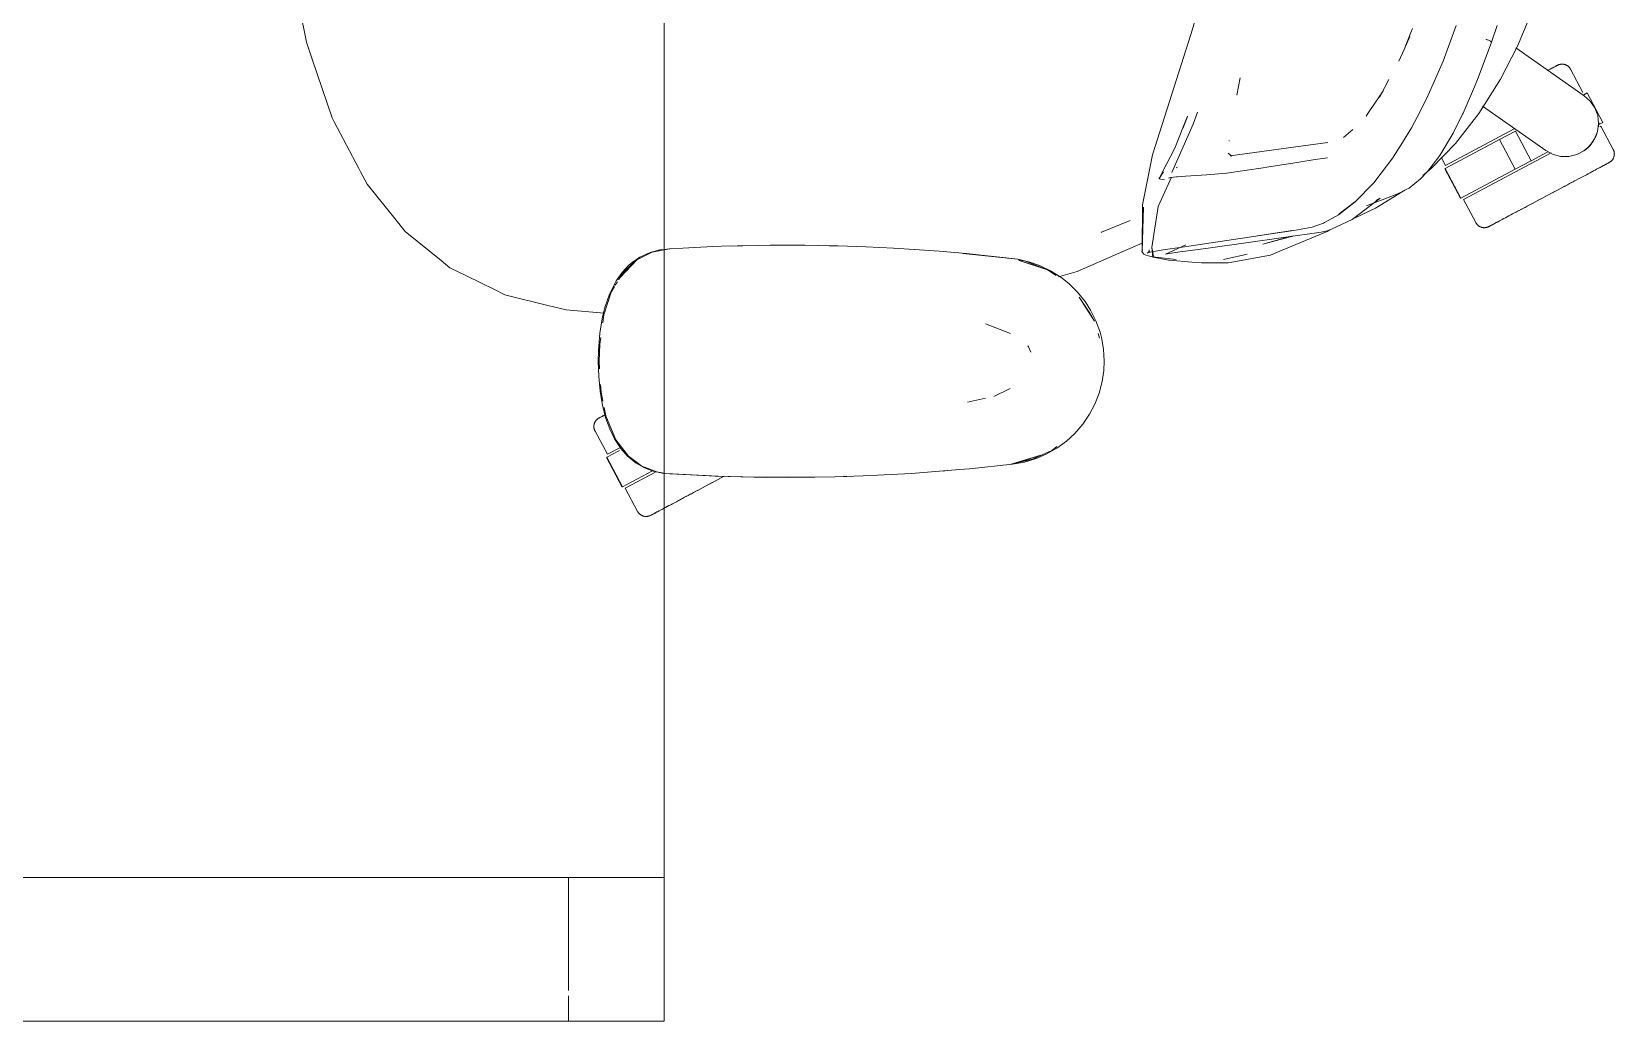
# Model space of a CAD drawing. Header units: millimetres. Extents: x 155927 to 317870, y -36033 to 97293.
# Drawn here: x 223265 to 223926, y 32621 to 33034 of the extents above; entities that cross this region are included whole.
import ezdxf

# ---------------------------------------------------------------- set-up
doc = ezdxf.new("R2010")
doc.units = ezdxf.units.MM
doc.header["$MEASUREMENT"] = 0
doc.layers.add('G-IMPT', color=8, linetype='CONTINUOUS', lineweight=9)
doc.layers.add('I-FURN', color=8, linetype='CONTINUOUS', lineweight=9)

msp = doc.modelspace()

# ---------------------------------------------------------------- linework, layer by layer
at = {"layer": 'G-IMPT'}
for p, q in [((223749.09, 33032.71), (223758.27, 33062.68)), ((223893.08, 33045.79), (223885.56, 33027.82)), ((223376.91, 33043.28), (223379.78, 33029.46)), ((223749.09, 33032.71), (223733.1, 32982.46)), ((223838.29, 33026.39), (223841.01, 33033.47)), ((223838.29, 33026.39), (223840.6, 33031.84)), ((223841.68, 33035.2), (223841.01, 33033.47)), ((223854.52, 33021.51), (223859.98, 33036.39)), ((223873.45, 33030.29), (223872.4, 33030.71)), ((223872.4, 33030.71), (223872.99, 33030.49)), ((223873.45, 33030.29), (223872.99, 33030.49)), ((223873.45, 33030.29), (223874.1, 33030.01)), ((223873.45, 33030.29), (223874.28, 33029.91)), ((223874.68, 33029.5), (223877.09, 33036.44)), ((223382.29, 33022.03), (223379.78, 33029.46)), ((223836.09, 33021.55), (223838.29, 33026.39)), ((223869.15, 33014.54), (223874.72, 33029.5)), ((223874.1, 33030.01), (223874.28, 33029.91)), ((223874.69, 33029.64), (223874.28, 33029.91)), ((223874.28, 33029.91), (223874.67, 33029.68)), ((223874.69, 33029.64), (223874.67, 33029.68)), ((223874.69, 33029.64), (223874.68, 33029.5)), ((223874.72, 33029.5), (223874.69, 33029.64)), ((223878.47, 33014.04), (223885.56, 33027.82)), ((223382.29, 33022.03), (223390.44, 32997.94)), ((223854.52, 33021.51), (223848.34, 33007.29)), ((223769.81, 33014.59), (223768.4, 33007.34)), ((223831.87, 33013.83), (223828.03, 33006.4)), ((223862.9, 32999.9), (223867.67, 33010.86)), ((223867.67, 33010.86), (223869.15, 33014.54)), ((223869.49, 32999.75), (223878.47, 33014.04)), ((223826.58, 33004.84), (223823.09, 32999.7)), ((223826.98, 33005.42), (223826.58, 33004.84)), ((223829.54, 33009.17), (223826.98, 33005.42)), ((223829.54, 33009.17), (223828.03, 33006.4)), ((223844.95, 33000.56), (223848.34, 33007.29)), ((223391.32, 32996.28), (223390.44, 32997.94)), ((223747.79, 32998.55), (223745.77, 32993.44)), ((223745.77, 32993.44), (223747.56, 32997.97)), ((223745.78, 32993.65), (223747.79, 32998.55)), ((223751.97, 33000.27), (223750.07, 32995.29)), ((223823.09, 32999.7), (223822.34, 32998.6)), ((223844.95, 33000.56), (223841.38, 32993.77)), ((223862.9, 32999.9), (223858.37, 32990.85)), ((223862.68, 32999.46), (223858.37, 32990.85)), ((223862.9, 32999.9), (223858.68, 32991.45)), ((223869.49, 32999.75), (223859.69, 32987.15)), ((223862.68, 32999.46), (223862.9, 32999.9)), ((223401.62, 32976.77), (223391.32, 32996.28)), ((223750.07, 32995.29), (223741.15, 32975.13)), ((223742.52, 32985.18), (223745.78, 32993.65)), ((223816.82, 32993.07), (223812.91, 32989.73)), ((223837.62, 32987.54), (223841.38, 32993.77)), ((223858.37, 32990.85), (223853.64, 32982.85)), ((223858.37, 32990.85), (223858.68, 32991.45)), ((223742.52, 32985.18), (223737.24, 32975.07)), ((223765.13, 32988.12), (223765.17, 32988.47)), ((223792.96, 32985.79), (223765.63, 32982.06)), ((223792.96, 32985.79), (223806.32, 32987.57)), ((223806.32, 32987.57), (223805.85, 32987.43)), ((223837.62, 32987.54), (223833.73, 32981.44)), ((223849.73, 32976.85), (223859.69, 32987.15)), ((223733.1, 32982.46), (223728.9, 32961.51)), ((223743.53, 32977.3), (223743.09, 32977.03)), ((223764.78, 32983.17), (223766.34, 32981.93)), ((223765.63, 32982.06), (223765.89, 32982.01)), ((223766.13, 32981.97), (223765.89, 32982.01)), ((223780.88, 32977.25), (223792.66, 32979.11)), ((223794.32, 32979.38), (223792.66, 32979.11)), ((223801.15, 32980.44), (223794.32, 32979.38)), ((223801.15, 32980.44), (223806.23, 32981.18)), ((223825.54, 32970.75), (223833.57, 32981.19)), ((223833.57, 32981.19), (223833.73, 32981.44)), ((223848.06, 32975.43), (223852.77, 32981.56)), ((223852.77, 32981.56), (223853.64, 32982.85)), ((223401.62, 32976.77), (223402.34, 32975.39)), ((223405.05, 32970.26), (223402.34, 32975.39)), ((223735.53, 32960.81), (223741.14, 32973.16)), ((223735.89, 32972.62), (223735.86, 32972.78)), ((223735.89, 32972.62), (223737.73, 32975.32)), ((223735.89, 32972.62), (223737.24, 32975.07)), ((223735.92, 32972.49), (223735.89, 32972.62)), ((223736.61, 32972.34), (223735.92, 32972.49)), ((223738.14, 32972.17), (223736.61, 32972.34)), ((223739.87, 32972.65), (223740.65, 32972.93)), ((223740.71, 32972.95), (223740.65, 32972.93)), ((223743.17, 32973.23), (223740.71, 32972.95)), ((223743.17, 32973.23), (223743.54, 32973.28)), ((223746.95, 32973.53), (223743.54, 32973.28)), ((223746.95, 32973.53), (223755.79, 32974.16)), ((223764.04, 32974.78), (223755.79, 32974.16)), ((223764.12, 32974.79), (223764.04, 32974.78)), ((223764.12, 32974.79), (223779.33, 32977)), ((223779.33, 32977), (223780.88, 32977.25)), ((223817.81, 32962.85), (223825.54, 32970.75)), ((223840.3, 32968.55), (223845.16, 32972.41)), ((223848.06, 32975.43), (223845.16, 32972.41)), ((223846.06, 32973.85), (223849.73, 32976.85)), ((223405.05, 32970.26), (223417.26, 32955.13)), ((223828.25, 32964.41), (223816.6, 32955.49)), ((223822.59, 32961.18), (223834.5, 32965.69)), ((223837.81, 32967.24), (223826.36, 32960.12)), ((223828.25, 32964.41), (223826.52, 32963.42)), ((223836.73, 32966.76), (223834.5, 32965.69)), ((223839.16, 32967.93), (223836.73, 32966.76)), ((223837.81, 32967.24), (223838.57, 32967.74)), ((223839.16, 32967.93), (223840.3, 32968.55)), ((223729.34, 32960.62), (223728.76, 32942.18)), ((223728.9, 32961.51), (223728.86, 32942.64)), ((223729.34, 32960.62), (223728.86, 32942.64)), ((223735.53, 32960.81), (223732.82, 32943.76)), ((223817.81, 32962.85), (223810.84, 32957.43)), ((223811.07, 32957.76), (223818.02, 32963.16)), ((223811.07, 32957.76), (223814.44, 32960.35)), ((223818.02, 32963.16), (223814.44, 32960.35)), ((223826.36, 32960.12), (223817.73, 32956.14)), ((223421.02, 32950.47), (223417.26, 32955.13)), ((223723.76, 32955.08), (223711.9, 32950.15)), ((223776.96, 32948.58), (223792.12, 32950.88)), ((223799.8, 32952.18), (223792.12, 32950.88)), ((223804.59, 32953.93), (223799.8, 32952.18)), ((223803.66, 32950.21), (223806.66, 32950.86)), ((223804.59, 32953.93), (223805.01, 32954.14)), ((223810.84, 32957.43), (223805.01, 32954.14)), ((223807.27, 32951.15), (223806.1, 32950.37)), ((223810.02, 32952.43), (223806.66, 32950.86)), ((223816.6, 32955.49), (223810.02, 32952.43)), ((223435.97, 32938.3), (223421.02, 32950.47)), ((223553.05, 32944.25), (223549.51, 32944.13)), ((223568.72, 32944.63), (223553.05, 32944.25)), ((223557.5, 32944.36), (223559.78, 32944.45)), ((223562, 32944.45), (223559.78, 32944.45)), ((223568.72, 32944.63), (223573.23, 32944.68)), ((223573.23, 32944.68), (223587.95, 32944.68)), ((223593.42, 32944.6), (223587.95, 32944.68)), ((223593.42, 32944.6), (223605.72, 32944.31)), ((223600.2, 32944.47), (223598.12, 32944.47)), ((223601.85, 32944.39), (223600.2, 32944.47)), ((223613.6, 32944.01), (223605.72, 32944.31)), ((223711.64, 32950.05), (223711.9, 32950.15)), ((223720.7, 32942.05), (223728.87, 32945.61)), ((223747.03, 32944.91), (223738.6, 32940.91)), ((223776.36, 32948.48), (223745.48, 32943.93)), ((223756.45, 32943.54), (223803.66, 32950.21)), ((223776.36, 32948.48), (223791.55, 32950.81)), ((223776.96, 32948.58), (223791.55, 32950.81)), ((223779.24, 32945.09), (223792.19, 32948.59)), ((223779.24, 32945.09), (223791.13, 32948.44)), ((223806.1, 32950.37), (223789.65, 32943.58)), ((223435.97, 32938.3), (223439.62, 32935.32)), ((223510.76, 32931.26), (223517.67, 32938.65)), ((223511.96, 32933.35), (223517.67, 32938.65)), ((223517.67, 32938.65), (223515.26, 32936.42)), ((223519, 32939.68), (223515.78, 32937.47)), ((223519.9, 32939.76), (223517.67, 32938.65)), ((223519, 32939.68), (223523.32, 32941.66)), ((223519.91, 32939.76), (223524.16, 32941.86)), ((223527.28, 32942.73), (223523.32, 32941.66)), ((223524.16, 32941.86), (223529.21, 32942.8)), ((223529.21, 32942.97), (223527.28, 32942.73)), ((223529.21, 32942.8), (223531.51, 32943.23)), ((223531.28, 32943.23), (223529.21, 32942.97)), ((223536.95, 32943.51), (223531.28, 32943.23)), ((223536.95, 32943.51), (223549.51, 32944.13)), ((223613.6, 32944.01), (223624.91, 32943.47)), ((223633.78, 32942.91), (223624.91, 32943.47)), ((223633.78, 32942.91), (223644.07, 32942.18)), ((223635.82, 32942.78), (223633.92, 32942.87)), ((223635.82, 32942.78), (223637.24, 32942.64)), ((223655.47, 32941.2), (223644.07, 32942.18)), ((223676.9, 32938.85), (223653.95, 32941.3)), ((223653.95, 32941.3), (223674.09, 32939.18)), ((223676.9, 32938.85), (223655.47, 32941.2)), ((223672.57, 32939.32), (223674.09, 32939.18)), ((223676.9, 32938.85), (223674.09, 32939.18)), ((223676.9, 32938.85), (223681.86, 32937.69)), ((223676.98, 32938.63), (223680.03, 32938.05)), ((223689.25, 32934.45), (223677.4, 32938.26)), ((223686.55, 32935.35), (223677.4, 32938.26)), ((223680.03, 32938.05), (223688.22, 32934.85)), ((223686, 32936.24), (223681.86, 32937.69)), ((223701.74, 32933.77), (223712.86, 32938.63)), ((223712.86, 32938.63), (223720.7, 32942.05)), ((223728.73, 32942.06), (223728.92, 32942.92)), ((223728.73, 32942.06), (223729.12, 32941.49)), ((223728.76, 32942.18), (223728.86, 32942.64)), ((223728.86, 32942.64), (223728.9, 32942.81)), ((223728.92, 32942.92), (223728.9, 32942.81)), ((223729.5, 32940.99), (223729.12, 32941.49)), ((223729.5, 32940.99), (223730.04, 32940.67)), ((223731.9, 32940.12), (223730.04, 32940.67)), ((223731.98, 32941.88), (223730.89, 32941.32)), ((223731.39, 32941.71), (223730.89, 32941.32)), ((223731.36, 32941.71), (223737.63, 32942.82)), ((223731.98, 32941.88), (223731.36, 32941.71)), ((223731.71, 32942.25), (223731.39, 32941.71)), ((223731.71, 32942.25), (223731.79, 32942.75)), ((223735.18, 32939.59), (223731.9, 32940.12)), ((223733.5, 32940.18), (223732.82, 32943.76)), ((223733.5, 32940.18), (223732.88, 32943.72)), ((223732.88, 32943.72), (223733.27, 32939.77)), ((223735.59, 32939.33), (223733.27, 32939.77)), ((223735.18, 32939.59), (223735.79, 32939.51)), ((223735.59, 32939.33), (223739.84, 32938.51)), ((223740.48, 32938.99), (223735.79, 32939.51)), ((223745.48, 32943.93), (223737.63, 32942.82)), ((223738.6, 32940.91), (223739.47, 32941.05)), ((223739.47, 32941.05), (223744.49, 32941.88)), ((223740.31, 32938.47), (223739.84, 32938.51)), ((223749.63, 32937.67), (223740.31, 32938.47)), ((223740.48, 32938.99), (223743.07, 32938.78)), ((223744.49, 32941.88), (223745.78, 32942.1)), ((223756.45, 32943.54), (223745.78, 32942.1)), ((223749.63, 32937.67), (223753.59, 32937.33)), ((223762.86, 32938.77), (223772.17, 32940.81)), ((223764.73, 32937.36), (223782.42, 32940.59)), ((223772.17, 32940.81), (223772.74, 32940.96)), ((223782.42, 32940.59), (223786.28, 32942.19)), ((223789.65, 32943.58), (223786.28, 32942.19)), ((223439.62, 32935.32), (223446.79, 32931.79)), ((223458.25, 32926.15), (223446.79, 32931.79)), ((223511.59, 32933.29), (223509.14, 32929.84)), ((223510.07, 32930.2), (223511.96, 32933.35)), ((223510.76, 32931.26), (223512.04, 32932.73)), ((223514.45, 32936.34), (223511.59, 32933.29)), ((223512.18, 32932.88), (223515.26, 32936.42)), ((223514.45, 32936.34), (223515.78, 32937.47)), ((223690.58, 32934.05), (223686, 32936.24)), ((223689.25, 32934.45), (223686.55, 32935.35)), ((223689.25, 32934.45), (223692.83, 32932.02)), ((223690.58, 32934.05), (223694.9, 32931.32)), ((223701.74, 32933.77), (223693.92, 32931.51)), ((223698.21, 32928.7), (223694.9, 32931.32)), ((223753.59, 32937.33), (223757.76, 32937.33)), ((223764.73, 32937.36), (223757.76, 32937.33)), ((223458.25, 32926.15), (223462.62, 32924)), ((223503.97, 32915.65), (223507, 32925.05)), ((223506.13, 32923.83), (223508.34, 32928.47)), ((223507, 32925.05), (223508.46, 32927.5)), ((223508.34, 32928.47), (223509.14, 32929.84)), ((223508.74, 32927.97), (223509.6, 32929.41)), ((223701.82, 32925.15), (223698.21, 32928.7)), ((223701.82, 32925.15), (223705, 32921.18)), ((223462.62, 32924), (223480.56, 32919.6)), ((223480.56, 32919.6), (223482.93, 32919.02)), ((223488.22, 32917.72), (223482.93, 32919.02)), ((223504.39, 32918.74), (223503.41, 32914.81)), ((223504.39, 32918.74), (223506.13, 32923.83)), ((223708.87, 32913.02), (223702.54, 32922.97)), ((223706.7, 32916.7), (223702.54, 32922.97)), ((223707.27, 32917.63), (223705, 32921.18)), ((223504.1, 32916.28), (223488.22, 32917.72)), ((223503.41, 32914.81), (223502.3, 32908.05)), ((223503.5, 32912.36), (223503.97, 32915.65)), ((223663.38, 32911.95), (223673.81, 32907.8)), ((223708.87, 32913.02), (223706.7, 32916.7)), ((223709.51, 32913.12), (223707.27, 32917.63)), ((223709.51, 32913.12), (223711.22, 32908.35)), ((223501.72, 32900.74), (223502.3, 32908.05)), ((223502.24, 32903.4), (223502.63, 32906.18)), ((223710.42, 32907.91), (223711.04, 32905.88)), ((223711.79, 32906.22), (223711.22, 32908.35)), ((223712.67, 32901.27), (223711.79, 32906.22)), ((223501.72, 32900.74), (223501.63, 32896.23)), ((223502.24, 32903.4), (223502.01, 32896.23)), ((223681.33, 32902.28), (223681.04, 32902.73)), ((223682.35, 32900.06), (223681.33, 32902.28)), ((223712.96, 32896.23), (223712.67, 32901.27)), ((223501.63, 32896.23), (223501.81, 32889.89)), ((223502.2, 32893.12), (223502.01, 32896.23)), ((223712.14, 32887.87), (223712.79, 32892.38)), ((223712.96, 32896.23), (223712.79, 32892.38)), ((223502.38, 32883.74), (223501.81, 32889.89)), ((223502.79, 32883.4), (223502.6, 32886.61)), ((223673.72, 32884.85), (223666.93, 32881.58)), ((223712.14, 32887.87), (223710.88, 32883)), ((223502.38, 32883.74), (223503.38, 32877.81)), ((223503.56, 32879.65), (223502.79, 32883.4)), ((223655.88, 32879.25), (223663.32, 32880.82)), ((223706.86, 32874.13), (223709.05, 32878.29)), ((223709.05, 32878.29), (223710.88, 32883)), ((223504.81, 32872.33), (223503.38, 32877.81)), ((223504.83, 32873.44), (223504.12, 32876.91)), ((223504.81, 32872.33), (223506.39, 32868)), ((223504.83, 32873.44), (223507.16, 32867.82)), ((223706.86, 32874.13), (223704.03, 32869.96)), ((223508.38, 32863.92), (223506.39, 32868)), ((223509, 32863.43), (223507.16, 32867.82)), ((223697.27, 32862.96), (223700.71, 32866.13)), ((223704.03, 32869.96), (223700.71, 32866.13)), ((223508.38, 32863.92), (223511.03, 32859.87)), ((223514.22, 32856.64), (223509, 32863.43)), ((223511.03, 32859.87), (223513.7, 32856.84)), ((223683.05, 32855.32), (223691.12, 32859.06)), ((223688.74, 32857.45), (223693.18, 32859.96)), ((223693.23, 32860.65), (223691.12, 32859.06)), ((223697.27, 32862.96), (223693.18, 32859.96)), ((223517.44, 32853.76), (223513.7, 32856.84)), ((223519.84, 32852.47), (223514.22, 32856.64)), ((223520.87, 32851.8), (223517.44, 32853.76)), ((223526.04, 32850.06), (223519.84, 32852.47)), ((223520.87, 32851.8), (223524.51, 32850.41)), ((223656.67, 32851.37), (223674.6, 32853.28)), ((223674.09, 32853.28), (223686.55, 32857.11)), ((223674.09, 32853.28), (223677.4, 32854.2)), ((223674.6, 32853.28), (223679.64, 32854.17)), ((223683.05, 32855.32), (223674.65, 32853.41)), ((223686.55, 32857.11), (223677.4, 32854.2)), ((223684.51, 32855.64), (223679.64, 32854.17)), ((223688.74, 32857.45), (223684.51, 32855.64)), ((223525.86, 32850.04), (223524.51, 32850.41)), ((223525.86, 32850.04), (223528.26, 32849.6)), ((223526.04, 32850.06), (223529.21, 32849.58)), ((223529.9, 32849.34), (223528.26, 32849.6)), ((223550.48, 32848.29), (223529.9, 32849.34)), ((223551.69, 32848.26), (223529.9, 32849.34)), ((223529.9, 32849.34), (223531.51, 32849.23)), ((223551.69, 32848.26), (223531.51, 32849.23)), ((223571.87, 32847.79), (223550.48, 32848.29)), ((223562.04, 32847.95), (223550.48, 32848.29)), ((223550.48, 32848.29), (223551.69, 32848.26)), ((223571.87, 32847.79), (223551.69, 32848.26)), ((223592.06, 32847.84), (223562.04, 32847.95)), ((223571.87, 32847.79), (223562.04, 32847.95)), ((223562.04, 32847.95), (223581.26, 32847.75)), ((223569.84, 32847.81), (223567.93, 32847.88)), ((223571.87, 32847.83), (223569.84, 32847.81)), ((223592.06, 32847.84), (223571.87, 32847.79)), ((223592.06, 32847.84), (223581.26, 32847.75)), ((223592.06, 32847.84), (223600.48, 32848)), ((223612.24, 32848.39), (223600.48, 32848)), ((223605.42, 32848.14), (223603.92, 32848.13)), ((223607.35, 32848.25), (223605.42, 32848.14)), ((223612.24, 32848.39), (223618.26, 32848.64)), ((223632.4, 32849.45), (223618.26, 32848.64)), ((223637.49, 32849.78), (223632.4, 32849.45)), ((223637.49, 32849.78), (223652.54, 32851.03)), ((223645.67, 32850.43), (223647.35, 32850.6)), ((223652.54, 32851.03), (223656.67, 32851.37))]:
    msp.add_line(p, q, dxfattribs=at)
at = {"layer": 'I-FURN'}
for p, q in [((223529.21, 32620.69), (223529.21, 34220.61)), ((223529.21, 34220.61), (223529.21, 32620.69)), ((223884.93, 33027.14), (223913.52, 33007.13)), ((223898.2, 33017.64), (223898.73, 33017.93)), ((223899.01, 33018.07), (223898.49, 33017.8)), ((223898.73, 33017.93), (223899.24, 33018.19)), ((223899.49, 33018.33), (223899.01, 33018.07)), ((223899.24, 33018.19), (223899.7, 33018.44)), ((223899.94, 33018.57), (223899.49, 33018.33)), ((223899.7, 33018.44), (223900.13, 33018.67)), ((223900.35, 33018.78), (223899.94, 33018.57)), ((223900.13, 33018.67), (223900.52, 33018.88)), ((223900.72, 33018.98), (223900.35, 33018.78)), ((223900.52, 33018.88), (223900.88, 33019.07)), ((223901.06, 33019.16), (223900.72, 33018.98)), ((223900.88, 33019.07), (223901.2, 33019.24)), ((223901.35, 33019.32), (223901.06, 33019.16)), ((223901.2, 33019.24), (223901.48, 33019.38)), ((223901.61, 33019.46), (223901.35, 33019.32)), ((223901.48, 33019.38), (223901.72, 33019.51)), ((223901.83, 33019.57), (223901.61, 33019.46)), ((223901.72, 33019.51), (223901.92, 33019.62)), ((223902.01, 33019.67), (223901.83, 33019.57)), ((223901.92, 33019.62), (223902.08, 33019.71)), ((223902.15, 33019.74), (223902.01, 33019.67)), ((223902.08, 33019.71), (223902.2, 33019.77)), ((223902.25, 33019.8), (223902.15, 33019.74)), ((223902.2, 33019.77), (223902.28, 33019.81)), ((223902.31, 33019.83), (223902.25, 33019.8)), ((223902.28, 33019.81), (223902.33, 33019.84)), ((223902.33, 33019.84), (223902.31, 33019.83)), ((223902.33, 33019.84), (223902.48, 33019.91)), ((223902.33, 33019.84), (223902.33, 33019.84)), ((223902.48, 33019.91), (223902.62, 33019.98)), ((223902.62, 33019.98), (223902.77, 33020.04)), ((223902.77, 33020.04), (223902.92, 33020.1)), ((223902.92, 33020.1), (223903.08, 33020.14)), ((223903.08, 33020.14), (223903.23, 33020.19)), ((223903.23, 33020.19), (223903.39, 33020.22)), ((223903.39, 33020.22), (223903.55, 33020.25)), ((223903.55, 33020.25), (223903.71, 33020.28)), ((223903.71, 33020.28), (223903.87, 33020.3)), ((223903.87, 33020.3), (223904.03, 33020.31)), ((223904.03, 33020.31), (223904.19, 33020.31)), ((223904.19, 33020.31), (223904.35, 33020.31)), ((223904.35, 33020.31), (223904.51, 33020.3)), ((223904.51, 33020.3), (223904.67, 33020.29)), ((223904.67, 33020.29), (223904.83, 33020.26)), ((223904.83, 33020.26), (223904.99, 33020.24)), ((223904.99, 33020.24), (223905.15, 33020.2)), ((223905.15, 33020.2), (223905.3, 33020.16)), ((223905.3, 33020.16), (223905.46, 33020.12)), ((223905.46, 33020.12), (223905.61, 33020.06)), ((223905.61, 33020.06), (223905.76, 33020.01)), ((223905.76, 33020.01), (223905.91, 33019.94)), ((223905.91, 33019.94), (223906.05, 33019.87)), ((223906.05, 33019.87), (223906.2, 33019.8)), ((223906.2, 33019.8), (223906.33, 33019.71)), ((223906.33, 33019.71), (223906.47, 33019.63)), ((223906.47, 33019.63), (223906.6, 33019.53)), ((223906.6, 33019.53), (223906.73, 33019.44)), ((223906.73, 33019.44), (223906.85, 33019.33)), ((223906.85, 33019.33), (223906.97, 33019.23)), ((223906.97, 33019.23), (223907.09, 33019.11)), ((223907.09, 33019.11), (223907.2, 33019)), ((223907.2, 33019), (223907.31, 33018.88)), ((223907.31, 33018.88), (223907.41, 33018.75)), ((223907.41, 33018.75), (223907.51, 33018.62)), ((223907.51, 33018.62), (223907.6, 33018.49)), ((223907.6, 33018.49), (223907.68, 33018.35)), ((223907.68, 33018.35), (223907.76, 33018.21)), ((223907.76, 33018.21), (223907.78, 33018.17)), ((223912.93, 33008.49), (223907.78, 33018.17)), ((223913.29, 33007.54), (223914.68, 33008.28)), ((223913.37, 33007.59), (223913.29, 33007.54)), ((223913.52, 33007.13), (223916.03, 33004.87)), ((223921.25, 32995.92), (223914.68, 33008.28)), ((223916.03, 33004.87), (223917.93, 33002.08)), ((223897.47, 32984.2), (223871.04, 33002.71)), ((223917.93, 33002.08), (223919.11, 32998.92)), ((223919.11, 32998.92), (223919.49, 32995.57)), ((223855.54, 32977.97), (223884.24, 32993.23)), ((223878.07, 32988.82), (223884.71, 32992.35)), ((223891.28, 32979.98), (223884.71, 32992.35)), ((223919.06, 32992.22), (223917.84, 32989.08)), ((223919.49, 32995.57), (223919.06, 32992.22)), ((223919.46, 32995.94), (223919.86, 32995.18)), ((223921.25, 32995.92), (223919.86, 32995.18)), ((223919.86, 32995.18), (223919.95, 32995.23)), ((223920.07, 32994.16), (223920.44, 32994.36)), ((223925.59, 32984.67), (223920.44, 32994.36)), ((223855.36, 32976.74), (223878.07, 32988.82)), ((223884.64, 32976.45), (223878.07, 32988.82)), ((223900.45, 32982.61), (223897.47, 32984.2)), ((223913.37, 32984.09), (223910.37, 32982.55)), ((223915.91, 32986.31), (223913.37, 32984.09)), ((223913.65, 32984.3), (223915.07, 32985.45)), ((223915.07, 32985.45), (223917.37, 32988.24)), ((223917.84, 32989.08), (223915.91, 32986.31)), ((223925.59, 32984.67), (223925.67, 32984.53)), ((223925.67, 32984.53), (223925.73, 32984.38)), ((223925.73, 32984.38), (223925.79, 32984.23)), ((223925.79, 32984.23), (223925.85, 32984.08)), ((223925.85, 32984.08), (223925.9, 32983.93)), ((223925.9, 32983.93), (223925.94, 32983.77)), ((223853.86, 32981.13), (223855.54, 32977.97)), ((223863.05, 32963.84), (223899.66, 32983.31)), ((223891.28, 32979.98), (223884.64, 32976.45)), ((223898.34, 32983.74), (223891.28, 32979.98)), ((223903.72, 32981.78), (223900.45, 32982.61)), ((223907.09, 32981.76), (223903.72, 32981.78)), ((223910.37, 32982.55), (223907.09, 32981.76)), ((223919.79, 32977.03), (223920.33, 32977.31)), ((223920.6, 32977.46), (223920.09, 32977.18)), ((223920.33, 32977.31), (223920.83, 32977.58)), ((223921.09, 32977.71), (223920.6, 32977.46)), ((223920.83, 32977.58), (223921.3, 32977.82)), ((223921.53, 32977.95), (223921.09, 32977.71)), ((223921.3, 32977.82), (223921.73, 32978.05)), ((223921.94, 32978.17), (223921.53, 32977.95)), ((223921.73, 32978.05), (223922.12, 32978.26)), ((223922.32, 32978.37), (223921.94, 32978.17)), ((223922.12, 32978.26), (223922.48, 32978.45)), ((223922.65, 32978.55), (223922.32, 32978.37)), ((223922.48, 32978.45), (223922.79, 32978.62)), ((223922.95, 32978.7), (223922.65, 32978.55)), ((223922.79, 32978.62), (223923.07, 32978.77)), ((223923.21, 32978.84), (223922.95, 32978.7)), ((223923.07, 32978.77), (223923.31, 32978.9)), ((223923.43, 32978.96), (223923.21, 32978.84)), ((223923.31, 32978.9), (223923.51, 32979)), ((223923.61, 32979.05), (223923.43, 32978.96)), ((223923.51, 32979), (223923.68, 32979.09)), ((223923.75, 32979.13), (223923.61, 32979.05)), ((223923.68, 32979.09), (223923.8, 32979.15)), ((223923.85, 32979.18), (223923.75, 32979.13)), ((223923.8, 32979.15), (223923.88, 32979.2)), ((223923.91, 32979.21), (223923.85, 32979.18)), ((223923.88, 32979.2), (223923.92, 32979.22)), ((223923.93, 32979.22), (223923.91, 32979.21)), ((223923.92, 32979.22), (223923.93, 32979.22)), ((223923.97, 32979.24), (223923.93, 32979.22)), ((223924.11, 32979.32), (223923.97, 32979.24)), ((223924.24, 32979.41), (223924.11, 32979.32)), ((223924.38, 32979.5), (223924.24, 32979.41)), ((223924.5, 32979.6), (223924.38, 32979.5)), ((223924.63, 32979.7), (223924.5, 32979.6)), ((223924.75, 32979.8), (223924.63, 32979.7)), ((223924.87, 32979.92), (223924.75, 32979.8)), ((223924.98, 32980.03), (223924.87, 32979.92)), ((223925.09, 32980.15), (223924.98, 32980.03)), ((223925.19, 32980.28), (223925.09, 32980.15)), ((223925.29, 32980.4), (223925.19, 32980.28)), ((223925.38, 32980.54), (223925.29, 32980.4)), ((223925.47, 32980.67), (223925.38, 32980.54)), ((223925.55, 32980.81), (223925.47, 32980.67)), ((223925.63, 32980.95), (223925.55, 32980.81)), ((223925.7, 32981.1), (223925.63, 32980.95)), ((223925.76, 32981.24), (223925.7, 32981.1)), ((223925.82, 32981.4), (223925.76, 32981.24)), ((223925.87, 32981.55), (223925.82, 32981.4)), ((223925.92, 32981.7), (223925.87, 32981.55)), ((223925.96, 32981.86), (223925.92, 32981.7)), ((223925.94, 32983.77), (223925.98, 32983.62)), ((223925.99, 32982.02), (223925.96, 32981.86)), ((223925.98, 32983.62), (223926.01, 32983.46)), ((223926.02, 32982.17), (223925.99, 32982.02)), ((223926.01, 32983.46), (223926.03, 32983.3)), ((223926.04, 32982.33), (223926.02, 32982.17)), ((223926.03, 32983.3), (223926.05, 32983.14)), ((223926.06, 32982.49), (223926.04, 32982.33)), ((223926.05, 32983.14), (223926.06, 32982.98)), ((223926.06, 32982.98), (223926.07, 32982.82)), ((223926.07, 32982.82), (223926.06, 32982.66)), ((223926.06, 32982.66), (223926.06, 32982.49)), ((223855.19, 32976.65), (223861.76, 32964.29)), ((223861.93, 32964.38), (223855.36, 32976.74)), ((223884.64, 32976.45), (223861.93, 32964.38)), ((223907.9, 32970.7), (223906.95, 32970.2)), ((223907.39, 32970.43), (223908.33, 32970.93)), ((223908.83, 32971.2), (223907.9, 32970.7)), ((223908.33, 32970.93), (223909.25, 32971.42)), ((223909.74, 32971.68), (223908.83, 32971.2)), ((223909.25, 32971.42), (223910.16, 32971.9)), ((223910.16, 32971.9), (223911.04, 32972.37)), ((223911.04, 32972.37), (223911.91, 32972.83)), ((223911.91, 32972.83), (223912.76, 32973.29)), ((223912.76, 32973.29), (223913.58, 32973.72)), ((223913.58, 32973.72), (223914.38, 32974.15)), ((223914.38, 32974.15), (223915.16, 32974.56)), ((223915.16, 32974.56), (223915.91, 32974.96)), ((223915.91, 32974.96), (223916.63, 32975.34)), ((223916.63, 32975.34), (223917.33, 32975.71)), ((223917.33, 32975.71), (223917.99, 32976.07)), ((223917.99, 32976.07), (223918.62, 32976.4)), ((223918.62, 32976.4), (223919.23, 32976.72)), ((223919.54, 32976.89), (223918.95, 32976.58)), ((223919.23, 32976.72), (223919.79, 32977.03)), ((223920.09, 32977.18), (223919.54, 32976.89)), ((223894.52, 32963.59), (223895.51, 32964.11)), ((223896.05, 32964.4), (223895.05, 32963.87)), ((223895.51, 32964.11), (223896.51, 32964.65)), ((223897.05, 32964.93), (223896.05, 32964.4)), ((223896.51, 32964.65), (223897.51, 32965.18)), ((223898.06, 32965.47), (223897.05, 32964.93)), ((223897.51, 32965.18), (223898.52, 32965.71)), ((223899.06, 32966), (223898.06, 32965.47)), ((223898.52, 32965.71), (223899.52, 32966.25)), ((223900.07, 32966.54), (223899.06, 32966)), ((223899.52, 32966.25), (223900.53, 32966.78)), ((223901.07, 32967.07), (223900.07, 32966.54)), ((223900.53, 32966.78), (223901.53, 32967.31)), ((223902.07, 32967.6), (223901.07, 32967.07)), ((223901.53, 32967.31), (223902.53, 32967.84)), ((223903.06, 32968.13), (223902.07, 32967.6)), ((223902.53, 32967.84), (223903.52, 32968.37)), ((223904.05, 32968.65), (223903.06, 32968.13)), ((223903.52, 32968.37), (223904.5, 32968.89)), ((223905.03, 32969.17), (223904.05, 32968.65)), ((223904.5, 32968.89), (223905.48, 32969.41)), ((223906, 32969.69), (223905.03, 32969.17)), ((223905.48, 32969.41), (223906.44, 32969.93)), ((223906.95, 32970.2), (223906, 32969.69)), ((223906.44, 32969.93), (223907.39, 32970.43)), ((223863.05, 32963.84), (223868.2, 32954.16)), ((223882.77, 32957.34), (223883.56, 32957.76)), ((223883.56, 32957.76), (223884.37, 32958.19)), ((223884.37, 32958.19), (223885.21, 32958.64)), ((223885.67, 32958.88), (223884.82, 32958.43)), ((223885.21, 32958.64), (223886.07, 32959.09)), ((223886.54, 32959.34), (223885.67, 32958.88)), ((223886.07, 32959.09), (223886.94, 32959.56)), ((223887.42, 32959.81), (223886.54, 32959.34)), ((223886.94, 32959.56), (223887.84, 32960.03)), ((223888.33, 32960.3), (223887.42, 32959.81)), ((223887.84, 32960.03), (223888.75, 32960.52)), ((223889.25, 32960.79), (223888.33, 32960.3)), ((223888.75, 32960.52), (223889.68, 32961.01)), ((223890.19, 32961.28), (223889.25, 32960.79)), ((223889.68, 32961.01), (223890.63, 32961.52)), ((223891.14, 32961.79), (223890.19, 32961.28)), ((223890.63, 32961.52), (223891.58, 32962.03)), ((223892.1, 32962.3), (223891.14, 32961.79)), ((223891.58, 32962.03), (223892.55, 32962.54)), ((223893.08, 32962.82), (223892.1, 32962.3)), ((223892.55, 32962.54), (223893.53, 32963.06)), ((223894.06, 32963.34), (223893.08, 32962.82)), ((223893.53, 32963.06), (223894.52, 32963.59)), ((223895.05, 32963.87), (223894.06, 32963.34)), ((223868.22, 32954.12), (223868.2, 32954.16)), ((223868.3, 32953.98), (223868.22, 32954.12)), ((223868.39, 32953.84), (223868.3, 32953.98)), ((223868.48, 32953.71), (223868.39, 32953.84)), ((223868.58, 32953.58), (223868.48, 32953.71)), ((223868.68, 32953.46), (223868.58, 32953.58)), ((223868.78, 32953.33), (223868.68, 32953.46)), ((223868.89, 32953.22), (223868.78, 32953.33)), ((223869.01, 32953.11), (223868.89, 32953.22)), ((223869.13, 32953), (223869.01, 32953.11)), ((223869.25, 32952.89), (223869.13, 32953)), ((223869.38, 32952.8), (223869.25, 32952.89)), ((223869.51, 32952.7), (223869.38, 32952.8)), ((223869.65, 32952.62), (223869.51, 32952.7)), ((223869.79, 32952.54), (223869.65, 32952.62)), ((223869.93, 32952.46), (223869.79, 32952.54)), ((223870.08, 32952.39), (223869.93, 32952.46)), ((223870.22, 32952.32), (223870.08, 32952.39)), ((223870.37, 32952.27), (223870.22, 32952.32)), ((223870.53, 32952.21), (223870.37, 32952.27)), ((223870.68, 32952.17), (223870.53, 32952.21)), ((223870.84, 32952.13), (223870.68, 32952.17)), ((223870.99, 32952.09), (223870.84, 32952.13)), ((223871.15, 32952.07), (223870.99, 32952.09)), ((223871.31, 32952.05), (223871.15, 32952.07)), ((223871.47, 32952.03), (223871.31, 32952.05)), ((223871.63, 32952.02), (223871.47, 32952.03)), ((223871.8, 32952.02), (223871.63, 32952.02)), ((223871.96, 32952.03), (223871.8, 32952.02)), ((223872.12, 32952.04), (223871.96, 32952.03)), ((223872.28, 32952.05), (223872.12, 32952.04)), ((223872.44, 32952.08), (223872.28, 32952.05)), ((223872.6, 32952.11), (223872.44, 32952.08)), ((223872.75, 32952.14), (223872.6, 32952.11)), ((223872.91, 32952.19), (223872.75, 32952.14)), ((223873.06, 32952.24), (223872.91, 32952.19)), ((223873.21, 32952.29), (223873.06, 32952.24)), ((223873.36, 32952.35), (223873.21, 32952.29)), ((223873.51, 32952.42), (223873.36, 32952.35)), ((223873.65, 32952.49), (223873.51, 32952.42)), ((223873.66, 32952.5), (223873.65, 32952.49)), ((223873.65, 32952.49), (223873.67, 32952.5)), ((223873.7, 32952.52), (223873.66, 32952.5)), ((223873.67, 32952.5), (223873.73, 32952.53)), ((223873.78, 32952.56), (223873.7, 32952.52)), ((223873.73, 32952.53), (223873.83, 32952.59)), ((223873.9, 32952.63), (223873.78, 32952.56)), ((223873.83, 32952.59), (223873.97, 32952.66)), ((223874.07, 32952.71), (223873.9, 32952.63)), ((223873.97, 32952.66), (223874.15, 32952.76)), ((223874.27, 32952.82), (223874.07, 32952.71)), ((223874.15, 32952.76), (223874.37, 32952.88)), ((223874.51, 32952.95), (223874.27, 32952.82)), ((223874.37, 32952.88), (223874.63, 32953.01)), ((223874.79, 32953.1), (223874.51, 32952.95)), ((223874.63, 32953.01), (223874.93, 32953.17)), ((223875.11, 32953.26), (223874.79, 32953.1)), ((223874.93, 32953.17), (223875.26, 32953.35)), ((223875.46, 32953.45), (223875.11, 32953.26)), ((223875.26, 32953.35), (223875.64, 32953.55)), ((223875.85, 32953.66), (223875.46, 32953.45)), ((223875.64, 32953.55), (223876.05, 32953.77)), ((223876.28, 32953.89), (223875.85, 32953.66)), ((223876.05, 32953.77), (223876.49, 32954)), ((223876.75, 32954.14), (223876.28, 32953.89)), ((223876.49, 32954), (223876.98, 32954.26)), ((223877.25, 32954.4), (223876.75, 32954.14)), ((223876.98, 32954.26), (223877.49, 32954.53)), ((223877.79, 32954.69), (223877.25, 32954.4)), ((223877.49, 32954.53), (223878.04, 32954.83)), ((223878.35, 32954.99), (223877.79, 32954.69)), ((223878.04, 32954.83), (223878.63, 32955.14)), ((223878.63, 32955.14), (223879.24, 32955.47)), ((223879.24, 32955.47), (223879.89, 32955.81)), ((223879.89, 32955.81), (223880.57, 32956.17)), ((223880.57, 32956.17), (223881.28, 32956.55)), ((223881.28, 32956.55), (223882.01, 32956.94)), ((223882.01, 32956.94), (223882.77, 32957.34)), ((223500.57, 32871.37), (223500.66, 32871.5)), ((223500.66, 32871.5), (223500.77, 32871.62)), ((223500.77, 32871.62), (223500.87, 32871.74)), ((223500.87, 32871.74), (223500.99, 32871.86)), ((223500.99, 32871.86), (223501.1, 32871.97)), ((223501.1, 32871.97), (223501.22, 32872.07)), ((223501.22, 32872.07), (223501.35, 32872.17)), ((223501.35, 32872.17), (223501.48, 32872.27)), ((223501.48, 32872.27), (223501.61, 32872.36)), ((223501.61, 32872.36), (223501.75, 32872.45)), ((223501.75, 32872.45), (223501.89, 32872.53)), ((223501.89, 32872.53), (223501.93, 32872.55)), ((223501.97, 32872.57), (223501.93, 32872.55)), ((223501.93, 32872.55), (223501.95, 32872.56)), ((223501.93, 32872.55), (223501.93, 32872.55)), ((223501.95, 32872.56), (223502.01, 32872.59)), ((223502.06, 32872.62), (223501.97, 32872.57)), ((223502.01, 32872.59), (223502.11, 32872.64)), ((223502.18, 32872.68), (223502.06, 32872.62)), ((223502.11, 32872.64), (223502.25, 32872.72)), ((223502.34, 32872.77), (223502.18, 32872.68)), ((223502.25, 32872.72), (223502.43, 32872.81)), ((223502.54, 32872.88), (223502.34, 32872.77)), ((223502.43, 32872.81), (223502.65, 32872.93)), ((223502.78, 32873), (223502.54, 32872.88)), ((223502.65, 32872.93), (223502.91, 32873.07)), ((223503.06, 32873.15), (223502.78, 32873)), ((223502.91, 32873.07), (223503.2, 32873.23)), ((223503.38, 32873.32), (223503.06, 32873.15)), ((223503.2, 32873.23), (223503.54, 32873.41)), ((223503.74, 32873.51), (223503.38, 32873.32)), ((223503.54, 32873.41), (223503.91, 32873.6)), ((223504.13, 32873.72), (223503.74, 32873.51)), ((223503.91, 32873.6), (223504.32, 32873.82)), ((223504.56, 32873.95), (223504.13, 32873.72)), ((223499.79, 32869.12), (223499.8, 32869.28)), ((223499.79, 32868.95), (223499.79, 32869.12)), ((223499.79, 32868.79), (223499.79, 32868.95)), ((223499.8, 32868.63), (223499.79, 32868.79)), ((223499.8, 32869.28), (223499.81, 32869.44)), ((223499.82, 32868.47), (223499.8, 32868.63)), ((223499.81, 32869.44), (223499.84, 32869.6)), ((223499.85, 32868.31), (223499.82, 32868.47)), ((223499.84, 32869.6), (223499.86, 32869.76)), ((223499.88, 32868.15), (223499.85, 32868.31)), ((223499.86, 32869.76), (223499.9, 32869.91)), ((223499.91, 32868), (223499.88, 32868.15)), ((223499.9, 32869.91), (223499.94, 32870.07)), ((223499.96, 32867.84), (223499.91, 32868)), ((223499.94, 32870.07), (223499.98, 32870.22)), ((223500, 32867.69), (223499.96, 32867.84)), ((223499.98, 32870.22), (223500.04, 32870.38)), ((223500.06, 32867.54), (223500, 32867.69)), ((223500.04, 32870.38), (223500.09, 32870.53)), ((223500.12, 32867.39), (223500.06, 32867.54)), ((223500.09, 32870.53), (223500.16, 32870.67)), ((223500.19, 32867.24), (223500.12, 32867.39)), ((223500.16, 32870.67), (223500.23, 32870.82)), ((223500.26, 32867.1), (223500.19, 32867.24)), ((223500.23, 32870.82), (223500.3, 32870.96)), ((223500.26, 32867.1), (223505.41, 32857.41)), ((223500.3, 32870.96), (223500.39, 32871.1)), ((223500.39, 32871.1), (223500.47, 32871.24)), ((223500.47, 32871.24), (223500.57, 32871.37)), ((223505.23, 32856.18), (223510.52, 32859)), ((223505.41, 32857.41), (223510.6, 32860.17)), ((223505.06, 32856.09), (223511.63, 32843.73)), ((223511.8, 32843.82), (223505.23, 32856.18)), ((223524.31, 32850.47), (223511.8, 32843.82)), ((223512.92, 32843.28), (223525.59, 32850.02)), ((223547.38, 32844.62), (223548.39, 32845.15)), ((223548.93, 32845.44), (223547.93, 32844.91)), ((223548.39, 32845.15), (223549.39, 32845.69)), ((223549.94, 32845.98), (223548.93, 32845.44)), ((223549.39, 32845.69), (223550.4, 32846.22)), ((223550.94, 32846.51), (223549.94, 32845.98)), ((223550.4, 32846.22), (223551.4, 32846.76)), ((223551.94, 32847.04), (223550.94, 32846.51)), ((223551.4, 32846.76), (223552.4, 32847.29)), ((223552.93, 32847.57), (223551.94, 32847.04)), ((223552.4, 32847.29), (223553.39, 32847.81)), ((223553.92, 32848.1), (223552.93, 32847.57)), ((223553.39, 32847.81), (223554.37, 32848.34)), ((223512.92, 32843.28), (223518.07, 32833.6)), ((223535.08, 32838.08), (223535.94, 32838.53)), ((223536.41, 32838.78), (223535.54, 32838.32)), ((223535.94, 32838.53), (223536.81, 32839)), ((223537.29, 32839.25), (223536.41, 32838.78)), ((223536.81, 32839), (223537.71, 32839.48)), ((223538.2, 32839.74), (223537.29, 32839.25)), ((223537.71, 32839.48), (223538.62, 32839.96)), ((223539.12, 32840.23), (223538.2, 32839.74)), ((223538.62, 32839.96), (223539.55, 32840.46)), ((223540.06, 32840.73), (223539.12, 32840.23)), ((223539.55, 32840.46), (223540.5, 32840.96)), ((223541.01, 32841.23), (223540.06, 32840.73)), ((223540.5, 32840.96), (223541.45, 32841.47)), ((223541.97, 32841.74), (223541.01, 32841.23)), ((223541.45, 32841.47), (223542.42, 32841.98)), ((223542.95, 32842.26), (223541.97, 32841.74)), ((223542.42, 32841.98), (223543.4, 32842.5)), ((223543.93, 32842.78), (223542.95, 32842.26)), ((223543.4, 32842.5), (223544.39, 32843.03)), ((223544.92, 32843.31), (223543.93, 32842.78)), ((223544.39, 32843.03), (223545.38, 32843.56)), ((223545.92, 32843.84), (223544.92, 32843.31)), ((223545.38, 32843.56), (223546.38, 32844.09)), ((223546.92, 32844.37), (223545.92, 32843.84)), ((223546.38, 32844.09), (223547.38, 32844.62)), ((223547.93, 32844.91), (223546.92, 32844.37)), ((223518.09, 32833.56), (223518.07, 32833.6)), ((223518.17, 32833.42), (223518.09, 32833.56)), ((223518.26, 32833.28), (223518.17, 32833.42)), ((223518.35, 32833.15), (223518.26, 32833.28)), ((223518.45, 32833.02), (223518.35, 32833.15)), ((223518.55, 32832.9), (223518.45, 32833.02)), ((223518.65, 32832.78), (223518.55, 32832.9)), ((223518.76, 32832.66), (223518.65, 32832.78)), ((223518.88, 32832.55), (223518.76, 32832.66)), ((223519, 32832.44), (223518.88, 32832.55)), ((223519.12, 32832.34), (223519, 32832.44)), ((223519.25, 32832.24), (223519.12, 32832.34)), ((223519.38, 32832.15), (223519.25, 32832.24)), ((223519.52, 32832.06), (223519.38, 32832.15)), ((223519.66, 32831.98), (223519.52, 32832.06)), ((223519.8, 32831.9), (223519.66, 32831.98)), ((223519.95, 32831.83), (223519.8, 32831.9)), ((223520.09, 32831.77), (223519.95, 32831.83)), ((223523.38, 32831.86), (223523.23, 32831.79)), ((223523.52, 32831.93), (223523.38, 32831.86)), ((223523.53, 32831.94), (223523.52, 32831.93)), ((223523.52, 32831.93), (223523.54, 32831.94)), ((223523.57, 32831.96), (223523.53, 32831.94)), ((223523.54, 32831.94), (223523.6, 32831.98)), ((223523.65, 32832), (223523.57, 32831.96)), ((223523.6, 32831.98), (223523.7, 32832.03)), ((223523.77, 32832.07), (223523.65, 32832)), ((223523.7, 32832.03), (223523.84, 32832.1)), ((223523.94, 32832.15), (223523.77, 32832.07)), ((223523.84, 32832.1), (223524.02, 32832.2)), ((223524.14, 32832.26), (223523.94, 32832.15)), ((223524.02, 32832.2), (223524.24, 32832.32)), ((223524.38, 32832.39), (223524.14, 32832.26)), ((223524.24, 32832.32), (223524.5, 32832.45)), ((223524.66, 32832.54), (223524.38, 32832.39)), ((223524.5, 32832.45), (223524.8, 32832.61)), ((223524.98, 32832.7), (223524.66, 32832.54)), ((223524.8, 32832.61), (223525.13, 32832.79)), ((223525.33, 32832.89), (223524.98, 32832.7)), ((223525.13, 32832.79), (223525.51, 32832.99)), ((223525.72, 32833.1), (223525.33, 32832.89)), ((223525.51, 32832.99), (223525.92, 32833.21)), ((223526.15, 32833.33), (223525.72, 32833.1)), ((223525.92, 32833.21), (223526.36, 32833.44)), ((223526.62, 32833.58), (223526.15, 32833.33)), ((223526.36, 32833.44), (223526.85, 32833.7)), ((223527.12, 32833.85), (223526.62, 32833.58)), ((223526.85, 32833.7), (223527.36, 32833.97)), ((223527.66, 32834.13), (223527.12, 32833.85)), ((223527.36, 32833.97), (223527.91, 32834.27)), ((223528.22, 32834.43), (223527.66, 32834.13)), ((223527.91, 32834.27), (223528.5, 32834.58)), ((223528.5, 32834.58), (223529.11, 32834.91)), ((223529.11, 32834.91), (223529.76, 32835.25)), ((223529.76, 32835.25), (223530.44, 32835.61)), ((223530.44, 32835.61), (223531.15, 32835.99)), ((223531.15, 32835.99), (223531.88, 32836.38)), ((223531.88, 32836.38), (223532.64, 32836.78)), ((223532.64, 32836.78), (223533.43, 32837.2)), ((223533.43, 32837.2), (223534.24, 32837.63)), ((223534.24, 32837.63), (223535.08, 32838.08)), ((223535.54, 32838.32), (223534.69, 32837.87)), ((223520.24, 32831.71), (223520.09, 32831.77)), ((223520.4, 32831.65), (223520.24, 32831.71)), ((223520.55, 32831.61), (223520.4, 32831.65)), ((223520.71, 32831.57), (223520.55, 32831.61)), ((223520.86, 32831.53), (223520.71, 32831.57)), ((223521.02, 32831.51), (223520.86, 32831.53)), ((223521.18, 32831.49), (223521.02, 32831.51)), ((223521.34, 32831.47), (223521.18, 32831.49)), ((223521.5, 32831.46), (223521.34, 32831.47)), ((223521.67, 32831.46), (223521.5, 32831.46)), ((223521.83, 32831.47), (223521.67, 32831.46)), ((223521.99, 32831.48), (223521.83, 32831.47)), ((223522.15, 32831.49), (223521.99, 32831.48)), ((223522.31, 32831.52), (223522.15, 32831.49)), ((223522.47, 32831.55), (223522.31, 32831.52)), ((223522.62, 32831.58), (223522.47, 32831.55)), ((223522.78, 32831.63), (223522.62, 32831.58)), ((223522.93, 32831.68), (223522.78, 32831.63)), ((223523.08, 32831.73), (223522.93, 32831.68)), ((223523.23, 32831.79), (223523.08, 32831.73)), ((223489.21, 32680.69), (222769.21, 32680.69)), ((223094.21, 32680.69), (223529.21, 32680.69)), ((223529.21, 32680.69), (223489.21, 32680.69)), ((223489.21, 32633.59), (223489.21, 32680.69)), ((223489.21, 32633.59), (223489.21, 32680.69)), ((223529.21, 32620.69), (223529.21, 32680.69)), ((223529.21, 32680.69), (223529.21, 32620.69)), ((223489.21, 32620.69), (223489.21, 32631.27)), ((223489.21, 32620.69), (223489.21, 32631.27)), ((223529.21, 32620.69), (222729.21, 32620.69)), ((222729.21, 32620.69), (223529.21, 32620.69)), ((223529.21, 32620.69), (222729.21, 32620.69)), ((222769.21, 32620.69), (223489.21, 32620.69)), ((223489.21, 32620.69), (223529.21, 32620.69))]:
    msp.add_line(p, q, dxfattribs=at)
msp.add_open_spline([(223918.86, 32991.52), (223918.72, 32991.05), (223918.5, 32990.42), (223918.2, 32989.79), (223918.12, 32989.63)], degree=3, knots=[-0.6, -0.6, -0.6, -0.6, -0.5, -0.4680239, -0.4680239, -0.4680239, -0.4680239], dxfattribs=at)
for points in [[(223919.46, 32995.94), (223919.47, 32995.71), (223919.47, 32995.17), (223919.43, 32994.5), (223919.39, 32994.13)], [(223916.52, 32987.03), (223916.19, 32986.61), (223915.85, 32986.18), (223915.42, 32985.79)]]:
    msp.add_open_spline(points, degree=3, dxfattribs=at)

doc.saveas('drawing.dxf')
